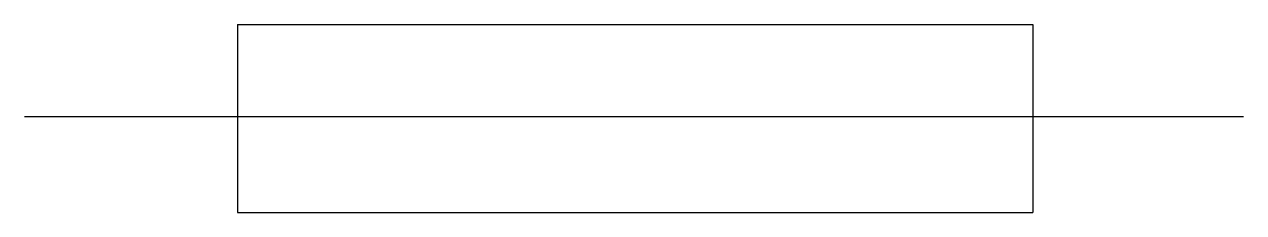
# Model space of a CAD drawing. Header units: metres. Extents: x -41923 to -39040, y -114863 to -114417.
import ezdxf

# ---------------------------------------------------------------- set-up
doc = ezdxf.new("R2010")
doc.units = ezdxf.units.M
doc.layers.add('DET1', color=1, linetype='Continuous')
doc.layers.add('G', color=3, linetype='Continuous')

msp = doc.modelspace()

# ---------------------------------------------------------------- linework, layer by layer
at = {"layer": 'DET1'}
for p, q in [((-41419.11, -114417.47), (-41419.11, -114863.21)), ((-39538.68, -114417.47), (-39538.68, -114863.21))]:
    msp.add_line(p, q, dxfattribs=at)
at = {"layer": 'G'}
for p, q in [((-41419.11, -114417.47), (-39538.68, -114417.47)), ((-41922.92, -114635.36), (-39040.47, -114635.36)), ((-41419.11, -114863.21), (-39538.68, -114863.21))]:
    msp.add_line(p, q, dxfattribs=at)

doc.saveas('drawing.dxf')
